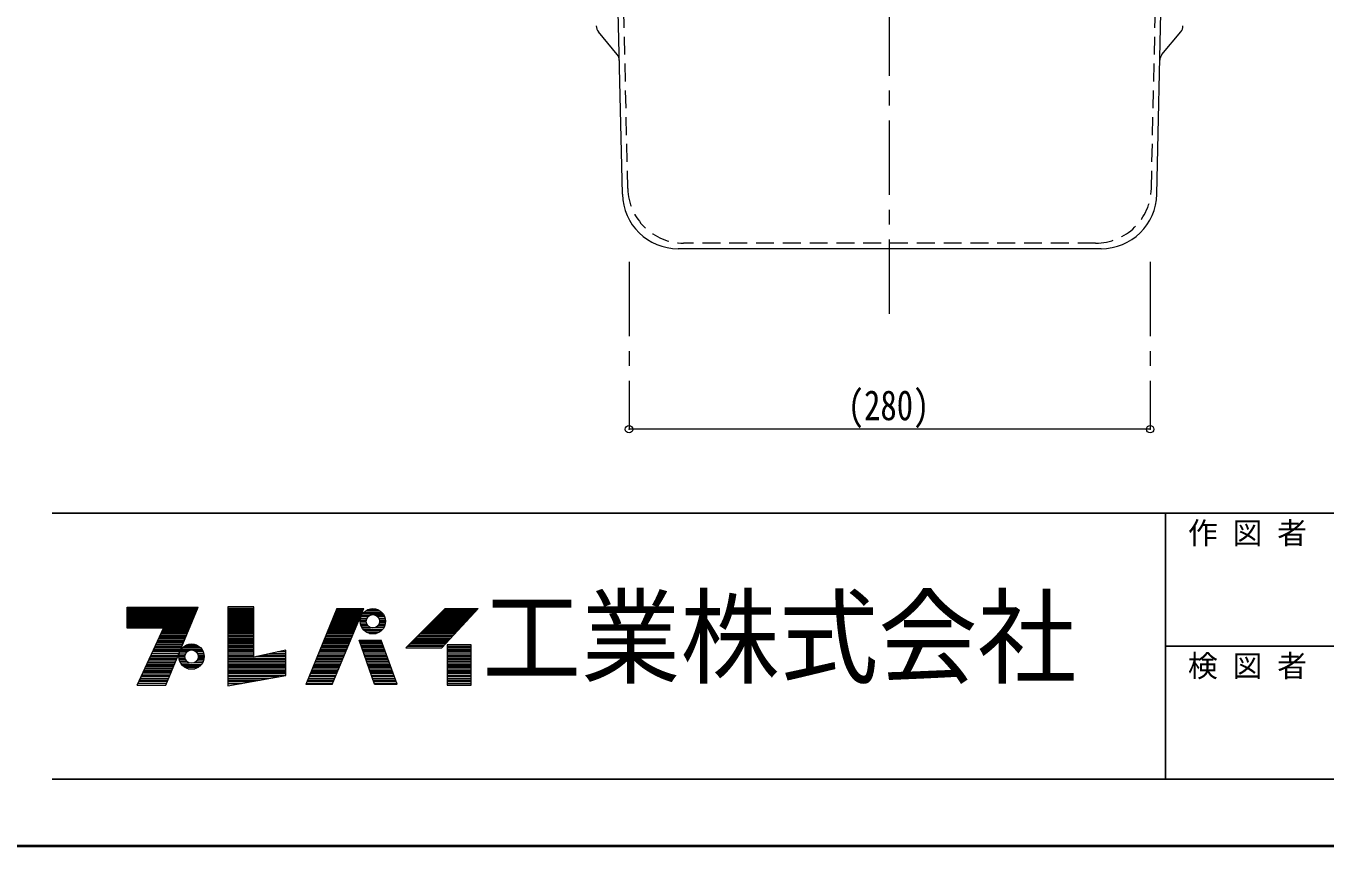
# Model space of a CAD drawing. Units: millimetres at full size, sheet at 1:8; details may follow other scales. Extents: x -1680 to 1560, y -1128 to 1120.
# Drawn here: x -74 to 624, y -1128 to -688 of the extents above; entities that cross this region are included whole.
import ezdxf
from ezdxf.enums import TextEntityAlignment as Align

# ---------------------------------------------------------------- set-up
doc = ezdxf.new("R2010")
doc.units = ezdxf.units.MM
doc.header["$LTSCALE"] = 8
doc.header["$PDMODE"] = 32
doc.header["$PDSIZE"] = 4
doc.linetypes.add('CHAIN1', pattern=[8, 5, -1, 1, -1])
doc.linetypes.add('DASHED1', pattern=[1.8, 1.2, -0.6])
doc.layers.add('0-0_ﾚｲﾔ1', color=4, linetype='Continuous', lineweight=9)
doc.styles.add('ＭＳ ゴシック', font='')
doc.styles.get('ＭＳ ゴシック').set_extended_font_data('MS Gothic')

msp = doc.modelspace()

# ---------------------------------------------------------------- linework, layer by layer
at = {"layer": '0-0_ﾚｲﾔ1', "linetype": 'CHAIN1'}
for p, q in [((389.723, -842.279), (389.723, -267.279)), ((249.723, -814.279), (249.723, -904.279)), ((529.723, -814.279), (529.723, -904.279))]:
    msp.add_line(p, q, dxfattribs=at)
at = {"layer": '0-0_ﾚｲﾔ1', "linetype": 'DASHED1'}
for p, q in [((249.071, -774.946), (239.831, -359.168)), ((530.375, -774.946), (539.614, -359.168)), ((500.382, -804.279), (279.064, -804.279))]:
    msp.add_line(p, q, dxfattribs=at)
at = {"layer": '0-0_ﾚｲﾔ1', "color": 7, "lineweight": 18}
for p, q in [((246.137, -777.946), (238.82, -448.703)), ((533.309, -777.946), (540.625, -448.703)), ((503.316, -807.279), (276.129, -807.279)), ((-19.934, -1000.439), (17.993, -1000.439)), ((-19.934, -1000.775), (17.854, -1000.775)), ((-19.934, -1001.279), (17.646, -1001.279)), ((-19.934, -1001.783), (17.437, -1001.783)), ((-19.934, -1002.287), (17.229, -1002.287)), ((-19.934, -1002.959), (16.951, -1002.959)), ((16.742, -1003.463), (-19.934, -1003.463)), ((-19.934, -1003.967), (16.534, -1003.967)), ((-19.934, -1004.471), (16.325, -1004.471)), ((-19.934, -1004.975), (16.117, -1004.975)), ((0.898, -1041.767), (18.202, -999.935)), ((34.162, -999.767), (34.162, -1042.271)), ((48.106, -999.767), (34.162, -999.767)), ((34.162, -1000.439), (48.106, -1000.439)), ((34.162, -1000.775), (48.106, -1000.775)), ((34.162, -1001.279), (48.106, -1001.279)), ((34.162, -1001.783), (48.106, -1001.783)), ((34.162, -1002.287), (48.106, -1002.287)), ((34.162, -1002.959), (48.106, -1002.959)), ((34.162, -1003.463), (48.106, -1003.463)), ((34.162, -1003.967), (48.106, -1003.967)), ((34.162, -1004.471), (48.106, -1004.471)), ((34.162, -1004.975), (48.106, -1004.975)), ((92.794, -1000.607), (75.994, -1041.431)), ((90.274, -1041.431), (107.242, -1000.607)), ((90.996, -1004.975), (105.426, -1004.975)), ((91.204, -1004.471), (105.636, -1004.471)), ((91.411, -1003.967), (105.845, -1003.967)), ((91.618, -1003.463), (106.055, -1003.463)), ((91.826, -1002.959), (106.264, -1002.959)), ((92.102, -1002.287), (106.543, -1002.287)), ((92.31, -1001.783), (106.738, -1001.783)), ((92.517, -1001.279), (106.962, -1001.279)), ((92.794, -1000.607), (107.242, -1000.607)), ((105.798, -1004.975), (109.543, -1004.975)), ((106.109, -1004.303), (110.449, -1004.303)), ((106.638, -1003.463), (117.589, -1003.463)), ((107.203, -1002.791), (117.024, -1002.791)), ((108.176, -1001.951), (116.051, -1001.951)), ((109.357, -1001.279), (114.871, -1001.279)), ((118.118, -1004.303), (113.778, -1004.303)), ((118.429, -1004.975), (114.685, -1004.975)), ((146.554, -1004.975), (164.674, -1004.975)), ((147.058, -1004.471), (165.142, -1004.471)), ((147.562, -1003.967), (165.61, -1003.967)), ((148.066, -1003.463), (166.078, -1003.463)), ((148.57, -1002.959), (166.546, -1002.959)), ((149.074, -1021.775), (168.73, -1000.607)), ((149.242, -1002.287), (167.17, -1002.287)), ((149.746, -1001.783), (167.638, -1001.783)), ((150.25, -1001.279), (168.106, -1001.279)), ((-19.934, -1005.479), (15.908, -1005.479)), ((-19.934, -1005.815), (15.769, -1005.815)), ((-19.934, -1006.487), (15.491, -1006.487)), ((-19.934, -1006.991), (15.283, -1006.991)), ((-19.934, -1007.495), (15.074, -1007.495)), ((-19.934, -1007.999), (14.866, -1007.999)), ((-19.934, -1008.503), (14.657, -1008.503)), ((-19.934, -1009.007), (14.449, -1009.007)), ((-19.934, -1009.511), (14.241, -1009.511)), ((-19.934, -1010.015), (14.032, -1010.015)), ((-19.934, -1010.519), (13.824, -1010.519)), ((-0.446, -1011.191), (-19.934, -1011.191)), ((-14.558, -1041.767), (-0.446, -1011.191)), ((13.337, -1011.695), (-0.679, -1011.695)), ((13.546, -1011.191), (-0.446, -1011.191)), ((34.162, -1005.479), (48.106, -1005.479)), ((34.162, -1005.815), (48.106, -1005.815)), ((34.162, -1006.487), (48.106, -1006.487)), ((34.162, -1006.991), (48.106, -1006.991)), ((34.162, -1007.495), (48.106, -1007.495)), ((34.162, -1007.999), (48.106, -1007.999)), ((34.162, -1008.503), (48.106, -1008.503)), ((34.162, -1009.007), (48.106, -1009.007)), ((34.162, -1009.511), (48.106, -1009.511)), ((34.162, -1010.015), (48.106, -1010.015)), ((34.162, -1010.519), (48.106, -1010.519)), ((34.162, -1011.191), (48.106, -1011.191)), ((34.162, -1011.695), (48.106, -1011.695)), ((88.231, -1011.695), (102.633, -1011.695)), ((88.438, -1011.191), (102.843, -1011.191)), ((88.715, -1010.519), (103.122, -1010.519)), ((88.922, -1010.015), (103.331, -1010.015)), ((89.129, -1009.511), (103.541, -1009.511)), ((89.337, -1009.007), (103.75, -1009.007)), ((89.544, -1008.503), (103.96, -1008.503)), ((89.77, -1007.999), (104.169, -1007.999)), ((89.959, -1007.495), (104.379, -1007.495)), ((90.167, -1006.991), (104.588, -1006.991)), ((90.374, -1006.487), (104.798, -1006.487)), ((90.65, -1005.815), (105.077, -1005.815)), ((90.789, -1005.479), (105.217, -1005.479)), ((105.314, -1007.495), (108.514, -1007.495)), ((105.347, -1006.823), (108.577, -1006.823)), ((105.366, -1008.335), (108.613, -1008.335)), ((105.484, -1005.983), (108.847, -1005.983)), ((105.524, -1009.175), (108.93, -1009.175)), ((105.798, -1010.015), (109.543, -1010.015)), ((106.202, -1010.855), (110.821, -1010.855)), ((106.766, -1011.695), (117.462, -1011.695)), ((118.026, -1010.855), (113.406, -1010.855)), ((118.429, -1010.015), (114.685, -1010.015)), ((118.703, -1009.175), (115.298, -1009.175)), ((118.743, -1005.983), (115.381, -1005.983)), ((118.862, -1008.335), (115.614, -1008.335)), ((118.88, -1006.823), (115.65, -1006.823)), ((115.714, -1007.495), (118.914, -1007.495)), ((139.834, -1011.695), (158.434, -1011.695)), ((140.338, -1011.191), (158.902, -1011.191)), ((141.01, -1010.519), (159.526, -1010.519)), ((141.514, -1010.015), (159.994, -1010.015)), ((142.018, -1009.511), (160.462, -1009.511)), ((142.522, -1009.007), (160.93, -1009.007)), ((143.026, -1008.503), (161.398, -1008.503)), ((143.53, -1007.999), (161.866, -1007.999)), ((144.034, -1007.495), (162.334, -1007.495)), ((144.538, -1006.991), (162.85, -1006.991)), ((145.042, -1006.487), (163.27, -1006.487)), ((145.714, -1005.815), (163.894, -1005.815)), ((146.05, -1005.479), (164.206, -1005.479)), ((10.488, -1018.583), (-3.858, -1018.583)), ((-3.47, -1017.743), (10.835, -1017.743)), ((11.113, -1017.071), (-3.16, -1017.071)), ((11.391, -1016.399), (-2.798, -1016.399)), ((-2.462, -1015.559), (11.739, -1015.559)), ((12.017, -1014.887), (-2.152, -1014.887)), ((12.364, -1014.047), (-1.764, -1014.047)), ((12.573, -1013.543), (-1.532, -1013.543)), ((12.851, -1012.871), (-1.222, -1012.871)), ((13.059, -1012.367), (-0.989, -1012.367)), ((34.162, -1012.367), (48.106, -1012.367)), ((34.162, -1012.871), (48.106, -1012.871)), ((34.162, -1013.543), (48.106, -1013.543)), ((34.162, -1014.047), (48.106, -1014.047)), ((34.162, -1014.887), (48.106, -1014.887)), ((34.162, -1015.559), (48.106, -1015.559)), ((34.162, -1016.399), (48.106, -1016.399)), ((34.162, -1017.071), (48.106, -1017.071)), ((34.162, -1017.743), (48.106, -1017.743)), ((34.162, -1018.583), (48.106, -1018.583)), ((85.402, -1018.583), (99.77, -1018.583)), ((85.738, -1017.743), (100.119, -1017.743)), ((86.018, -1017.071), (100.399, -1017.071)), ((86.295, -1016.399), (100.678, -1016.399)), ((86.641, -1015.559), (101.027, -1015.559)), ((86.917, -1014.887), (101.306, -1014.887)), ((87.263, -1014.047), (101.655, -1014.047)), ((87.47, -1013.543), (101.865, -1013.543)), ((87.747, -1012.871), (102.144, -1012.871)), ((87.954, -1012.367), (102.354, -1012.367)), ((104.78, -1017.743), (116.544, -1017.743)), ((105.072, -1018.583), (116.853, -1018.583)), ((107.37, -1012.367), (116.857, -1012.367)), ((108.698, -1013.375), (115.529, -1013.375)), ((110.294, -1014.047), (113.933, -1014.047)), ((125.218, -1041.263), (116.482, -1017.575)), ((132.946, -1018.583), (152.038, -1018.583)), ((133.786, -1017.743), (152.818, -1017.743)), ((134.458, -1017.071), (153.442, -1017.071)), ((135.13, -1016.399), (154.066, -1016.399)), ((135.97, -1015.559), (154.846, -1015.559)), ((136.642, -1014.887), (155.47, -1014.887)), ((137.482, -1014.047), (156.25, -1014.047)), ((137.986, -1013.543), (156.718, -1013.543)), ((138.658, -1012.871), (157.342, -1012.871)), ((139.162, -1012.367), (157.81, -1012.367)), ((-7.192, -1025.807), (7.5, -1025.807)), ((7.847, -1024.967), (-6.804, -1024.967)), ((8.264, -1023.959), (-6.339, -1023.959)), ((8.611, -1023.119), (-5.952, -1023.119)), ((8.889, -1022.447), (-5.641, -1022.447)), ((9.237, -1021.607), (-5.254, -1021.607)), ((-4.944, -1020.935), (9.515, -1020.935)), ((9.862, -1020.095), (-4.556, -1020.095)), ((10.21, -1019.255), (-4.168, -1019.255)), ((7.907, -1025.807), (11.137, -1025.807)), ((8.044, -1024.967), (11.407, -1024.967)), ((8.358, -1023.959), (12.103, -1023.959)), ((8.762, -1023.119), (13.381, -1023.119)), ((9.198, -1022.447), (20.149, -1022.447)), ((9.93, -1021.607), (19.417, -1021.607)), ((10.736, -1020.935), (18.611, -1020.935)), ((12.332, -1020.095), (17.016, -1020.095)), ((20.586, -1023.119), (15.966, -1023.119)), ((20.989, -1023.959), (17.245, -1023.959)), ((21.303, -1024.967), (17.941, -1024.967)), ((21.44, -1025.807), (18.21, -1025.807)), ((34.162, -1019.255), (48.106, -1019.255)), ((34.162, -1020.095), (48.106, -1020.095)), ((34.162, -1020.935), (48.106, -1020.935)), ((34.162, -1021.607), (48.106, -1021.607)), ((34.162, -1022.447), (48.106, -1022.447)), ((34.162, -1023.119), (48.106, -1023.119)), ((34.162, -1023.959), (48.106, -1023.959)), ((34.162, -1024.967), (48.106, -1024.967)), ((34.162, -1025.807), (48.106, -1025.807)), ((65.41, -1025.807), (52.62, -1025.807)), ((65.41, -1024.967), (56.382, -1024.967)), ((65.41, -1023.959), (60.896, -1023.959)), ((82.423, -1025.807), (96.768, -1025.807)), ((82.769, -1024.967), (97.117, -1024.967)), ((83.184, -1023.959), (97.536, -1023.959)), ((83.529, -1023.119), (97.885, -1023.119)), ((83.806, -1022.447), (98.164, -1022.447)), ((84.152, -1021.607), (98.513, -1021.607)), ((84.428, -1020.935), (98.793, -1020.935)), ((84.774, -1020.095), (99.142, -1020.095)), ((85.12, -1019.255), (99.491, -1019.255)), ((105.305, -1019.255), (117.101, -1019.255)), ((105.597, -1020.095), (117.411, -1020.095)), ((105.889, -1020.935), (117.721, -1020.935)), ((106.123, -1021.607), (117.969, -1021.607)), ((106.415, -1022.447), (118.278, -1022.447)), ((106.648, -1023.119), (118.526, -1023.119)), ((106.94, -1023.959), (118.836, -1023.959)), ((107.291, -1024.967), (119.208, -1024.967)), ((107.582, -1025.807), (119.518, -1025.807)), ((129.754, -1021.775), (149.074, -1021.775)), ((130.594, -1020.935), (149.854, -1020.935)), ((131.434, -1020.095), (150.634, -1020.095)), ((132.274, -1019.255), (151.414, -1019.255)), ((152.098, -1020.935), (164.866, -1020.935)), ((152.098, -1021.607), (164.866, -1021.607)), ((152.098, -1022.447), (164.866, -1022.447)), ((152.098, -1023.119), (164.866, -1023.119)), ((152.098, -1023.959), (164.866, -1023.959)), ((152.098, -1024.967), (164.866, -1024.967)), ((152.098, -1025.807), (164.866, -1025.807)), ((4.859, -1032.191), (-10.139, -1032.191)), ((5.206, -1031.351), (-9.751, -1031.351)), ((5.484, -1030.679), (-9.441, -1030.679)), ((5.832, -1029.839), (-9.053, -1029.839)), ((6.179, -1028.999), (-8.665, -1028.999)), ((6.596, -1027.991), (-8.174, -1027.991)), ((6.874, -1027.319), (-7.89, -1027.319)), ((7.222, -1026.479), (-7.502, -1026.479)), ((7.874, -1026.479), (11.074, -1026.479)), ((7.926, -1027.319), (11.173, -1027.319)), ((8.044, -1027.991), (11.407, -1027.991)), ((8.358, -1028.999), (12.103, -1028.999)), ((8.762, -1029.839), (13.381, -1029.839)), ((9.326, -1030.679), (20.022, -1030.679)), ((9.93, -1031.351), (19.417, -1031.351)), ((10.984, -1032.191), (18.363, -1032.191)), ((20.586, -1029.839), (15.966, -1029.839)), ((20.989, -1028.999), (17.245, -1028.999)), ((21.303, -1027.991), (17.941, -1027.991)), ((21.422, -1027.319), (18.174, -1027.319)), ((18.274, -1026.479), (21.474, -1026.479)), ((34.162, -1026.479), (48.106, -1026.479)), ((34.162, -1027.319), (65.41, -1027.319)), ((34.162, -1027.991), (65.41, -1027.991)), ((34.162, -1028.999), (65.41, -1028.999)), ((34.162, -1029.839), (65.41, -1029.839)), ((34.162, -1030.679), (65.41, -1030.679)), ((34.162, -1031.351), (65.41, -1031.351)), ((34.162, -1032.191), (65.41, -1032.191)), ((65.41, -1026.479), (49.61, -1026.479)), ((79.796, -1032.191), (94.114, -1032.191)), ((80.142, -1031.351), (94.463, -1031.351)), ((80.418, -1030.679), (94.743, -1030.679)), ((80.764, -1029.839), (95.092, -1029.839)), ((81.11, -1028.999), (95.441, -1028.999)), ((81.525, -1027.991), (95.86, -1027.991)), ((81.801, -1027.319), (96.139, -1027.319)), ((82.147, -1026.479), (96.49, -1026.479)), ((107.816, -1026.479), (119.765, -1026.479)), ((108.108, -1027.319), (120.075, -1027.319)), ((108.341, -1027.991), (120.323, -1027.991)), ((108.692, -1028.999), (120.695, -1028.999)), ((108.984, -1029.839), (121.005, -1029.839)), ((109.258, -1030.679), (121.314, -1030.679)), ((109.509, -1031.351), (121.562, -1031.351)), ((109.801, -1032.191), (121.872, -1032.191)), ((152.098, -1026.479), (164.866, -1026.479)), ((152.098, -1027.319), (164.866, -1027.319)), ((152.098, -1027.991), (164.866, -1027.991)), ((152.098, -1028.999), (164.866, -1028.999)), ((152.098, -1029.839), (164.866, -1029.839)), ((152.098, -1030.679), (164.866, -1030.679)), ((152.098, -1031.351), (164.866, -1031.351)), ((152.098, -1032.191), (164.866, -1032.191)), ((1.662, -1039.919), (-13.705, -1039.919)), ((2.01, -1039.079), (-13.318, -1039.079)), ((2.357, -1038.239), (-12.93, -1038.239)), ((2.774, -1037.231), (-12.465, -1037.231)), ((3.121, -1036.391), (-12.077, -1036.391)), ((3.538, -1035.383), (-11.612, -1035.383)), ((3.816, -1034.711), (-11.302, -1034.711)), ((4.164, -1033.871), (-10.914, -1033.871)), ((4.511, -1033.031), (-10.526, -1033.031)), ((12.854, -1033.031), (16.493, -1033.031)), ((34.162, -1033.031), (65.41, -1033.031)), ((34.162, -1033.871), (65.41, -1033.871)), ((34.162, -1034.711), (65.41, -1034.711)), ((34.162, -1035.383), (65.41, -1035.383)), ((34.162, -1036.391), (65.41, -1036.391)), ((34.162, -1037.231), (61.733, -1037.231)), ((34.162, -1038.239), (56.219, -1038.239)), ((34.162, -1039.079), (51.624, -1039.079)), ((34.162, -1039.919), (47.028, -1039.919)), ((76.616, -1039.919), (90.902, -1039.919)), ((76.962, -1039.079), (91.251, -1039.079)), ((77.307, -1038.239), (91.6, -1038.239)), ((77.722, -1037.231), (92.019, -1037.231)), ((78.068, -1036.391), (92.368, -1036.391)), ((78.483, -1035.383), (92.787, -1035.383)), ((78.759, -1034.711), (93.067, -1034.711)), ((79.105, -1033.871), (93.416, -1033.871)), ((79.45, -1033.031), (93.765, -1033.031)), ((110.093, -1033.031), (122.182, -1033.031)), ((110.385, -1033.871), (122.492, -1033.871)), ((110.677, -1034.711), (122.801, -1034.711)), ((110.91, -1035.383), (123.049, -1035.383)), ((111.261, -1036.391), (123.421, -1036.391)), ((111.61, -1037.231), (123.731, -1037.231)), ((111.903, -1038.239), (124.102, -1038.239)), ((112.195, -1039.079), (124.412, -1039.079)), ((112.487, -1039.919), (124.722, -1039.919)), ((152.098, -1033.031), (164.866, -1033.031)), ((152.098, -1033.871), (164.866, -1033.871)), ((152.098, -1034.711), (164.866, -1034.711)), ((152.098, -1035.383), (164.866, -1035.383)), ((152.098, -1036.391), (164.866, -1036.391)), ((152.098, -1037.231), (164.866, -1037.231)), ((152.098, -1038.239), (164.866, -1038.239)), ((152.098, -1039.079), (164.866, -1039.079)), ((152.098, -1039.919), (164.866, -1039.919)), ((-14.558, -1041.767), (0.898, -1041.767)), ((1.245, -1040.927), (-14.171, -1040.927)), ((34.162, -1040.927), (41.514, -1040.927)), ((90.274, -1041.431), (75.994, -1041.431)), ((76.201, -1040.927), (90.483, -1040.927)), ((112.837, -1040.927), (125.094, -1040.927)), ((112.954, -1041.263), (125.218, -1041.263)), ((152.098, -1040.927), (164.866, -1040.927))]:
    msp.add_line(p, q, dxfattribs=at)
at = {"layer": '0-0_ﾚｲﾔ1'}
for p, q in [((243.401, -702.944), (233.262, -690.615)), ((536.044, -702.944), (546.183, -690.615)), ((529.723, -904.279), (249.723, -904.279))]:
    msp.add_line(p, q, dxfattribs=at)
at = {"layer": '0-0_ﾚｲﾔ1', "color": 6, "lineweight": 25}
for p, q in [((-60.277, -949.422), (1523.723, -949.422)), ((538.009, -1092.279), (538.009, -949.422)), ((538.009, -1020.851), (1523.723, -1020.851)), ((1523.723, -1092.279), (-60.277, -1092.279))]:
    msp.add_line(p, q, dxfattribs=at)
at = {"layer": '0-0_ﾚｲﾔ1', "color": 1, "lineweight": 40}
msp.add_line((1559.723, -1128.279), (-1680.277, -1128.279), dxfattribs=at)
at = {"layer": '0-0_ﾚｲﾔ1', "color": 7, "lineweight": 18}
for points in [[(-19.934, -1011.191), (-19.934, -999.935), (18.202, -999.935)], [(34.162, -1042.271), (65.41, -1036.559), (65.41, -1022.951), (48.106, -1026.815), (48.106, -999.767)], [(129.754, -1021.775), (150.922, -1000.607), (168.73, -1000.607)], [(112.954, -1041.263), (104.722, -1017.575), (116.482, -1017.575)]]:
    msp.add_lwpolyline(points, dxfattribs=at)
msp.add_lwpolyline([(152.098, -1020.095), (152.098, -1041.767), (164.866, -1041.767), (164.866, -1020.095)], close=True, dxfattribs=at)
for centre, radius in [((112.114, -1007.495), 6.8), ((112.114, -1007.495), 3.6), ((14.674, -1026.479), 6.8), ((14.674, -1026.479), 3.6)]:
    msp.add_circle(centre, radius, dxfattribs=at)
at = {"layer": '0-0_ﾚｲﾔ1'}
for centre, start, end in [((237.124, -687.439), 181.27303, 219.43455), ((542.322, -687.439), 320.56545, 358.72697), ((239.54, -706.12), 1.27303, 39.43455), ((539.906, -706.12), 140.56545, 178.72697)]:
    msp.add_arc(centre, 5, start, end, dxfattribs=at)
at = {"layer": '0-0_ﾚｲﾔ1', "color": 7, "lineweight": 18}
for centre, start, end in [((276.129, -777.279), 181.27303, 270), ((503.316, -777.279), 270, 358.72697)]:
    msp.add_arc(centre, 30, start, end, dxfattribs=at)
at = {"layer": '0-0_ﾚｲﾔ1', "linetype": 'DASHED1'}
for centre, start, end in [((279.064, -774.279), 181.27303, 270), ((500.382, -774.279), 270, 358.72697)]:
    msp.add_arc(centre, 30, start, end, dxfattribs=at)
at = {"layer": '0-0_ﾚｲﾔ1', "color": 1}
for p in [(249.723, -904.279), (529.723, -904.279)]:
    msp.add_point(p, dxfattribs=at)

# ---------------------------------------------------------------- texts
at = {"layer": '0-0_ﾚｲﾔ1', "color": 7, "style": 'ＭＳ ゴシック'}
for s, height, width, p in [('(280)', 16.13, 0.8, (367.223, -904.279)), ('工業株式会社', 41.06, 0.95, (170.866, -1048.851))]:
    msp.add_text(s, height=height, dxfattribs=dict(at, width=width)).set_placement(p, align=Align.BOTTOM_LEFT)
for s, p in [('作 図 者', (550.009, -969.422)), ('検 図 者', (550.009, -1040.851))]:
    msp.add_text(s, height=11.73, dxfattribs=at).set_placement(p, align=Align.BOTTOM_LEFT)

doc.saveas('drawing.dxf')
